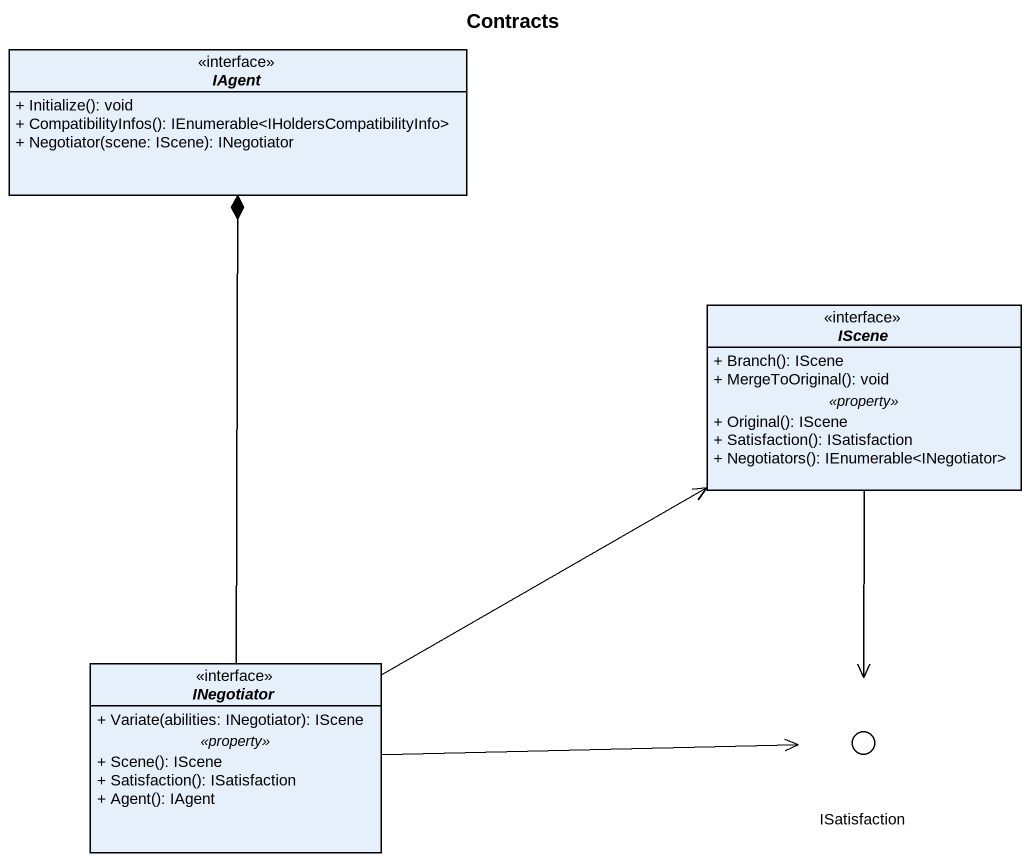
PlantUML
@startuml
title Contracts
allowmixing
hide circle
hide empty members
skinparam classAttributeIconSize 0
interface IAgent {
  + Initialize(): void
  + CompatibilityInfos(): IEnumerable<IHoldersCompatibilityInfo>
  + Negotiator(scene: IScene): INegotiator
}
interface IScene {
  + Branch(): IScene
  + MergeToOriginal(): void
  .. <<property>> ..
  + Original(): IScene
  + Satisfaction(): ISatisfaction
  + Negotiators(): IEnumerable<INegotiator>
}
interface INegotiator {
  + Variate(abilities: INegotiator): IScene
  .. <<property>> ..
  + Scene(): IScene
  + Satisfaction(): ISatisfaction
  + Agent(): IAgent
}
() ISatisfaction
IScene --> ISatisfaction
INegotiator -up-* IAgent
INegotiator -right-> IScene
INegotiator -right-> ISatisfaction
@enduml
